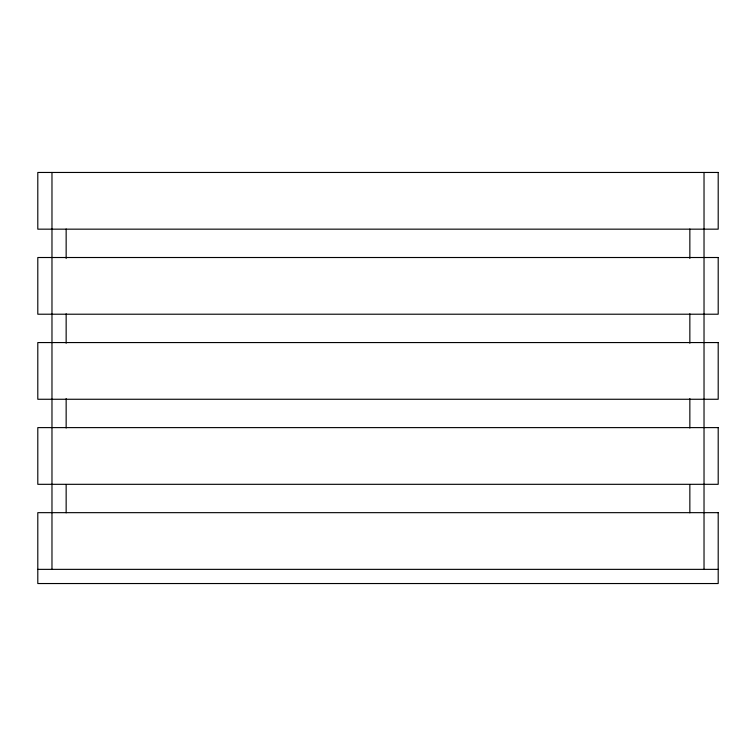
<?xml version="1.0" encoding="UTF-8"?>
<svg xmlns="http://www.w3.org/2000/svg" width="756" height="756" viewBox="0 0 756 756"><rect width="100%" height="100%" fill="white"/><g stroke="black" fill="none" stroke-linecap="round" stroke-linejoin="round"><path stroke-width="1.13" d="M37.8 569.362L718.2 569.362M704.025 172.462L704.025 484.312M704.025 484.568L704.025 569.362M689.85 228.992L689.85 258.439M689.85 313.787L689.85 343.233M689.85 398.592L689.85 428.038M689.85 484.568L689.85 512.833M66.15 228.992L66.15 258.439M66.15 313.787L66.15 343.233M66.15 398.592L66.15 428.038M66.15 484.568L66.15 512.833M51.975 172.462L51.975 484.312M51.975 484.568L51.975 569.362M718.2 172.462L37.8 172.462L37.8 229.162L718.2 229.162L718.2 172.462M718.2 257.512L37.8 257.512L37.8 314.212L718.2 314.212L718.2 257.512M718.2 342.562L37.8 342.562L37.8 399.262L718.2 399.262L718.2 342.562M718.2 427.612L37.8 427.612L37.8 484.312L718.2 484.312L718.2 427.612M718.2 512.663L37.8 512.663L37.8 583.538L718.2 583.538L718.2 512.663"/></g></svg>
